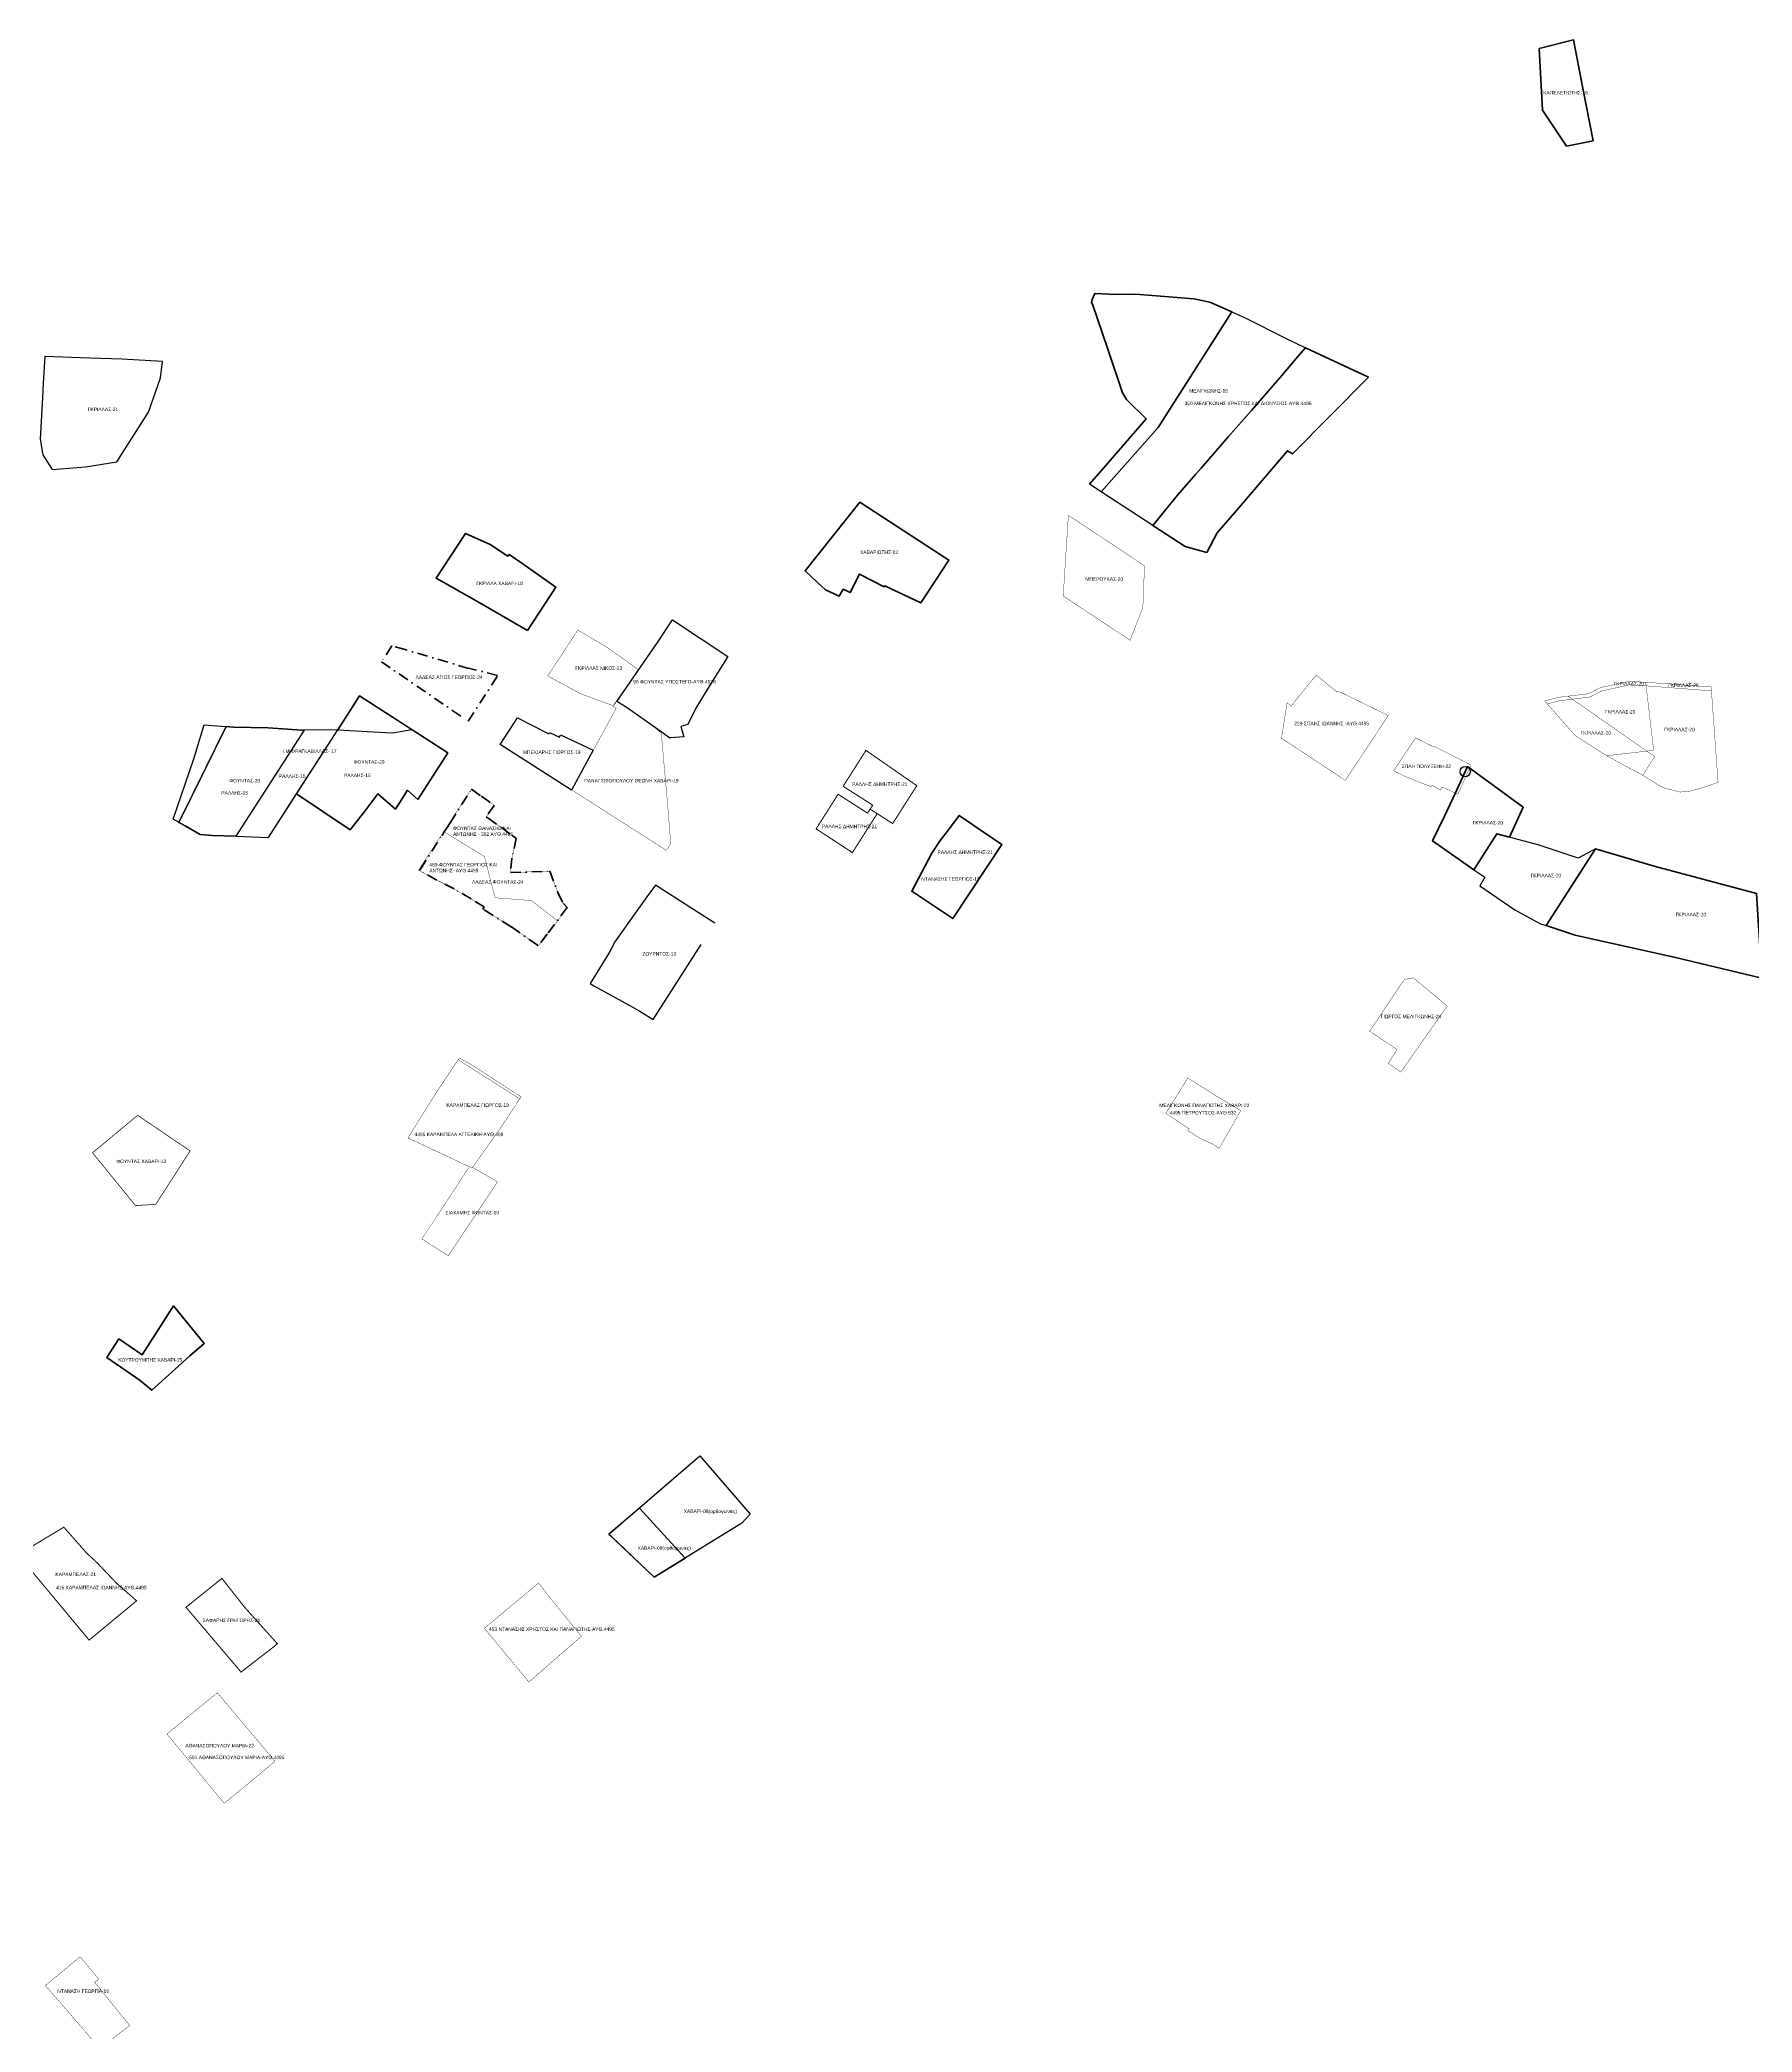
# Model space of a CAD drawing. Header units: metres. Extents: x 245125 to 394351, y 270578 to 4233311.
# Drawn here: x 269713 to 270201, y 4191704 to 4192273 of the extents above; entities that cross this region are included whole.
import ezdxf
from ezdxf.lldxf.tags import DXFTag

# ---------------------------------------------------------------- set-up
doc = ezdxf.new("R2010")
doc.units = ezdxf.units.M
for name, pattern in [('ACAD_ISO10W100', [18, 12, -3, 0, -3]), ('AXON3', [6, 3, -1.5, 0, -1.5]), ('DASHDOT', [25.4, 12.7, -6.35, 0, -6.35]), ('t-orio', [0.79, 0.5, -0.12, 0.05, -0.12])]:
    doc.linetypes.add(name, pattern=pattern)
for name, color, linetype in [('4178-(65-126-135-205)', 51, 'Continuous'), ('4495-(228-329)', 103, 'Continuous'), ('4495-(330-430)', 229, 'Continuous'), ('4495-(431-531)', 215, 'Continuous'), ('4495-(532-632)', 88, 'Continuous'), ('METAL', 121, 'Continuous'), ('t-orio', 7, 't-orio'), ('topo2008', 42, 'Continuous'), ('topo2013', 66, 'Continuous'), ('topo2015', 137, 'Continuous'), ('topo2016', 36, 'Continuous'), ('topo2017', 2, 'Continuous'), ('topo2018', 5, 'Continuous'), ('topo2019', 6, 'Continuous'), ('topo2020', 3, 'Continuous'), ('topo2021', 4, 'Continuous'), ('topo2022', 30, 'Continuous'), ('topo2023', 41, 'Continuous'), ('topo2024', 160, 'Continuous')]:
    doc.layers.add(name, color=color, linetype=linetype)
doc.layers.add('περιγραμμα', color=10, linetype='ACAD_ISO10W100', lineweight=80)
doc.styles.get("Standard").update_dxf_attribs({"font": 'arial.ttf'})
tags = doc.linetypes.add('3DOT', pattern=[1.5, 0.5, -0.25, 0, -0.25, 0, -0.25, 0, -0.25]).pattern_tags.tags
tags[18:19] = [DXFTag(74, 4), DXFTag(75, 0), DXFTag(340, '0'), DXFTag(46, 1.0), DXFTag(50, 0.0), DXFTag(44, 0.0), DXFTag(45, 0.0)]
tags[16:17] = [DXFTag(74, 4), DXFTag(75, 0), DXFTag(340, '0'), DXFTag(46, 1.0), DXFTag(50, 0.0), DXFTag(44, 0.0), DXFTag(45, 0.0)]
tags[14:15] = [DXFTag(74, 4), DXFTag(75, 0), DXFTag(340, '0'), DXFTag(46, 1.0), DXFTag(50, 0.0), DXFTag(44, 0.0), DXFTag(45, 0.0)]
tags[12:13] = [DXFTag(74, 4), DXFTag(75, 0), DXFTag(340, '0'), DXFTag(46, 1.0), DXFTag(50, 0.0), DXFTag(44, 0.0), DXFTag(45, 0.0)]
tags[10:11] = [DXFTag(74, 4), DXFTag(75, 0), DXFTag(340, '0'), DXFTag(46, 1.0), DXFTag(50, 0.0), DXFTag(44, 0.0), DXFTag(45, 0.0)]
tags[8:9] = [DXFTag(74, 4), DXFTag(75, 0), DXFTag(340, '0'), DXFTag(46, 1.0), DXFTag(50, 0.0), DXFTag(44, 0.0), DXFTag(45, 0.0)]
tags[6:7] = [DXFTag(74, 4), DXFTag(75, 0), DXFTag(340, '0'), DXFTag(46, 1.0), DXFTag(50, 0.0), DXFTag(44, 0.0), DXFTag(45, 0.0)]
tags[4:5] = [DXFTag(74, 4), DXFTag(75, 0), DXFTag(340, '0'), DXFTag(46, 1.0), DXFTag(50, 0.0), DXFTag(44, 0.0), DXFTag(45, 0.0)]
tags = doc.linetypes.add('BORDER2', pattern=[0.875, 0.25, -0.125, 0.25, -0.125, 0, -0.125]).pattern_tags.tags
tags[14:15] = [DXFTag(74, 4), DXFTag(75, 0), DXFTag(340, '0'), DXFTag(46, 1.0), DXFTag(50, 0.0), DXFTag(44, 0.0), DXFTag(45, 0.0)]
tags[12:13] = [DXFTag(74, 4), DXFTag(75, 0), DXFTag(340, '0'), DXFTag(46, 1.0), DXFTag(50, 0.0), DXFTag(44, 0.0), DXFTag(45, 0.0)]
tags[10:11] = [DXFTag(74, 4), DXFTag(75, 0), DXFTag(340, '0'), DXFTag(46, 1.0), DXFTag(50, 0.0), DXFTag(44, 0.0), DXFTag(45, 0.0)]
tags[8:9] = [DXFTag(74, 4), DXFTag(75, 0), DXFTag(340, '0'), DXFTag(46, 1.0), DXFTag(50, 0.0), DXFTag(44, 0.0), DXFTag(45, 0.0)]
tags[6:7] = [DXFTag(74, 4), DXFTag(75, 0), DXFTag(340, '0'), DXFTag(46, 1.0), DXFTag(50, 0.0), DXFTag(44, 0.0), DXFTag(45, 0.0)]
tags[4:5] = [DXFTag(74, 4), DXFTag(75, 0), DXFTag(340, '0'), DXFTag(46, 1.0), DXFTag(50, 0.0), DXFTag(44, 0.0), DXFTag(45, 0.0)]
tags = doc.linetypes.add('DASHDOTX2', pattern=[2, 1, -0.5, 0, -0.5]).pattern_tags.tags
tags[10:11] = [DXFTag(74, 4), DXFTag(75, 0), DXFTag(340, '0'), DXFTag(46, 1.0), DXFTag(50, 0.0), DXFTag(44, 0.0), DXFTag(45, 0.0)]
tags[8:9] = [DXFTag(74, 4), DXFTag(75, 0), DXFTag(340, '0'), DXFTag(46, 1.0), DXFTag(50, 0.0), DXFTag(44, 0.0), DXFTag(45, 0.0)]
tags[6:7] = [DXFTag(74, 4), DXFTag(75, 0), DXFTag(340, '0'), DXFTag(46, 1.0), DXFTag(50, 0.0), DXFTag(44, 0.0), DXFTag(45, 0.0)]
tags[4:5] = [DXFTag(74, 4), DXFTag(75, 0), DXFTag(340, '0'), DXFTag(46, 1.0), DXFTag(50, 0.0), DXFTag(44, 0.0), DXFTag(45, 0.0)]
tags = doc.linetypes.add('HIDDEN', pattern=[0.375, 0.25, -0.125]).pattern_tags.tags
tags[6:7] = [DXFTag(74, 4), DXFTag(75, 0), DXFTag(340, '0'), DXFTag(46, 1.0), DXFTag(50, 0.0), DXFTag(44, 0.0), DXFTag(45, 0.0)]
tags[4:5] = [DXFTag(74, 4), DXFTag(75, 0), DXFTag(340, '0'), DXFTag(46, 1.0), DXFTag(50, 0.0), DXFTag(44, 0.0), DXFTag(45, 0.0)]

msp = doc.modelspace()

# ---------------------------------------------------------------- linework, layer by layer
for p, q in [((269893.18, 4192106.98), (269893.18, 4192106.98)), ((269892.6, 4192073.26), (269892.4, 4192073.18))]:
    msp.add_line(p, q)
at = {"linetype": 'HIDDEN', "lineweight": 40, "ltscale": 4}
msp.add_lwpolyline([(270015.55, 4192143.47), (270031.81, 4192161.8), (270052.83, 4192194.85), (270046.56, 4192197.62), (270042.01, 4192198.61), (270025.37, 4192199.95), (270019.96, 4192199.79), (270013.77, 4192200.11), (270012.96, 4192198.34), (270012.77, 4192197.39), (270013.06, 4192197.02), (270017.46, 4192184.2), (270021.65, 4192171.75), (270022.77, 4192169.8), (270028.43, 4192164.34), (270017.48, 4192151.69), (270012.2, 4192145.65)], dxfattribs=at)
msp.add_lwpolyline([(270030.34, 4192133.86), (270015.55, 4192143.47), (270031.81, 4192161.8), (270052.83, 4192194.85), (270056.7, 4192193.13), (270068.24, 4192187.33), (270073.91, 4192184.59), (270071.25, 4192181.51), (270067.12, 4192176.73), (270058.46, 4192166.73), (270051.94, 4192159.25), (270044.09, 4192150.28), (270042.51, 4192148.46), (270037.41, 4192142.56), (270030.34, 4192133.86), (270015.55, 4192143.47)])
msp.add_lwpolyline([(270030.34, 4192133.86), (270015.55, 4192143.47), (270031.81, 4192161.8), (270052.83, 4192194.85), (270056.7, 4192193.13), (270068.24, 4192187.33), (270073.91, 4192184.59), (270071.25, 4192181.51), (270067.12, 4192176.73), (270058.46, 4192166.73), (270051.94, 4192159.25), (270044.09, 4192150.28), (270042.51, 4192148.46), (270037.41, 4192142.56), (270030.34, 4192133.86), (270015.55, 4192143.47)])
at = {"lineweight": 40}
msp.add_lwpolyline([(270045.77, 4192126.14), (270039.56, 4192127.87), (270030.34, 4192133.86), (270037.41, 4192142.56), (270042.5, 4192148.46), (270044.08, 4192150.28), (270051.94, 4192159.25), (270058.46, 4192166.73), (270067.12, 4192176.73), (270071.25, 4192181.51), (270073.57, 4192184.2), (270073.91, 4192184.59), (270091.87, 4192176.2), (270070.21, 4192154.29), (270068.72, 4192155.19), (270054.91, 4192138.92), (270048.65, 4192131.77), (270045.77, 4192126.14)], dxfattribs=at)
at = {"color": 3}
msp.add_lwpolyline([(269820.49, 4192055.66), (269829.1, 4192069.01), (269803.88, 4192085.26), (269797.64, 4192075.57), (269788.04, 4192075.44), (269787.43, 4192075.48), (269777.73, 4192076.13), (269767.93, 4192076.32), (269765.75, 4192076.49), (269752.29, 4192049.09), (269754.04, 4192048.11), (269758.41, 4192045.64), (269761.89, 4192045.36), (269768.51, 4192045.15), (269777.84, 4192044.85), (269785.84, 4192057.26), (269801.22, 4192046.97), (269805.37, 4192052.31), (269809.06, 4192057.29), (269814.14, 4192052.9), (269817.57, 4192058.32), (269820.49, 4192055.66), (269829.1, 4192069.01)], dxfattribs=at)
at = {"color": 3, "lineweight": 30}
msp.add_lwpolyline([(269765.75, 4192076.49), (269767.93, 4192076.32), (269777.73, 4192076.13), (269787.43, 4192075.48), (269788.04, 4192075.44), (269768.51, 4192045.15), (269761.89, 4192045.36), (269758.41, 4192045.64), (269754.04, 4192048.11), (269752.29, 4192049.09), (269760.06, 4192064.91), (269765.75, 4192076.49)], dxfattribs=at)
at = {"color": 2}
msp.add_lwpolyline([(269768.51, 4192045.15), (269777.84, 4192044.85), (269797.64, 4192075.57), (269788.04, 4192075.44), (269768.51, 4192045.15)], dxfattribs=at)
at = {"layer": '4178-(65-126-135-205)', "color": 51}
for p, q in [((269888.94, 4192100.51), (269893.18, 4192106.98)), ((269893.18, 4192106.98), (269908.99, 4192096.45)), ((269877.35, 4192083.61), (269888.94, 4192100.51)), ((269908.99, 4192096.45), (269903.58, 4192087.83)), ((269903.58, 4192087.83), (269899.86, 4192081.71)), ((269880.3, 4192081.84), (269877.35, 4192083.61)), ((269890.59, 4192074.46), (269880.3, 4192081.84)), ((269899.86, 4192081.71), (269897.6, 4192077.03)), ((269897.6, 4192077.03), (269895.61, 4192076.47)), ((269895.61, 4192076.47), (269896.42, 4192073.58)), ((269892.4, 4192073.18), (269890.59, 4192074.46)), ((269896.42, 4192073.58), (269892.6, 4192073.26))]:
    msp.add_line(p, q, dxfattribs=at)
at = {"layer": '4495-(228-329)', "color": 103, "ltscale": 2, "const_width": 0.1}
msp.add_lwpolyline([(270067.05, 4192073.17), (270068.47, 4192082.14), (270068.65, 4192083.28), (270069.81, 4192082.34), (270076.97, 4192091.17), (270081.23, 4192087.7), (270082.7, 4192086.5), (270083.23, 4192086.61), (270086.44, 4192085.04), (270096.64, 4192080.05), (270097.53, 4192079.61), (270091.97, 4192071.21), (270085.28, 4192061.11)], close=True, dxfattribs=at)
at = {"layer": '4495-(330-430)', "linetype": 't-orio', "ltscale": 5, "const_width": 0.1}
msp.add_lwpolyline([(269835.78, 4192058.61), (269842.37, 4192053.93), (269840.08, 4192050.7), (269844.37, 4192047.65), (269848.59, 4192044.6), (269847.37, 4192038.9), (269846.93, 4192034.8), (269858.22, 4192035.17), (269860.47, 4192029.07), (269861.95, 4192026.1), (269863.23, 4192024.76), (269860.39, 4192021.01), (269852.93, 4192026.8), (269842.56, 4192027.6), (269839.52, 4192039.37), (269827.88, 4192046.5)], close=True, dxfattribs=at)
at = {"layer": '4495-(431-531)', "linetype": 't-orio', "lineweight": 30, "ltscale": 10, "const_width": 0.1}
msp.add_lwpolyline([(269860.39, 4192021.01), (269854.89, 4192013.89), (269847.26, 4192019.32), (269847.13, 4192019.29), (269839.08, 4192024.38), (269839.45, 4192025.01), (269830.84, 4192030.14), (269825.9, 4192032.65), (269822.49, 4192034.49), (269820.72, 4192035.52), (269827.88, 4192046.5), (269839.52, 4192039.37), (269842.56, 4192027.6), (269852.93, 4192026.8)], close=True, dxfattribs=at)
at = {"layer": '4495-(431-531)', "linetype": 'BORDER2', "lineweight": 30, "const_width": 0.1}
msp.add_lwpolyline([(269832.01, 4191981.36), (269825.81, 4191972.06), (269821.38, 4191964.98), (269817.7, 4191959.04), (269828.41, 4191954.04), (269835.19, 4191950.8), (269836.12, 4191950.63), (269843.39, 4191960.84), (269844.56, 4191962.53), (269849.6, 4191970.2)], close=True, dxfattribs=at)
at = {"layer": '4495-(431-531)', "color": 215, "linetype": 't-orio', "ltscale": 16, "const_width": 0.1}
msp.add_lwpolyline([(269839.48, 4191819.06), (269847.29, 4191825.59), (269854.94, 4191831.99), (269856.21, 4191830.44), (269858.55, 4191827.36), (269859.71, 4191825.94), (269863.61, 4191821.18), (269867.21, 4191816.77), (269866.22, 4191815.91), (269860.78, 4191811.21), (269852.21, 4191803.74), (269840.76, 4191817.52)], close=True, dxfattribs=at)
at = {"layer": 'METAL', "color": 6, "linetype": 'HIDDEN', "lineweight": 40, "flags": 128}
msp.add_lwpolyline([(269981.06, 4192046.98), (269975.06, 4192051.09), (269972.03, 4192047.01), (269969.6, 4192043.94), (269967.2, 4192040.37), (269961.48, 4192029.5), (269973.21, 4192021.67), (269987.21, 4192042.78)], close=True, dxfattribs=at)
at = {"layer": 't-orio', "color": 6, "linetype": 'BORDER2', "lineweight": 30, "ltscale": 5, "const_width": 0.1}
msp.add_lwpolyline([(269864.42, 4192058.4), (269891.45, 4192041.13), (269892.69, 4192043.07), (269891.95, 4192052.56), (269890, 4192074.6), (269885.55, 4192078.33), (269878.88, 4192082.73), (269877.3, 4192083.9), (269876.32, 4192082.11), (269877.12, 4192081.67), (269870.6, 4192069.73)], close=True, dxfattribs=at)
at = {"layer": 'topo2008', "color": 42}
for p, q in [((269875.04, 4191845.93), (269901.04, 4191868.29)), ((269901.04, 4191868.29), (269915.39, 4191851.61)), ((269913.01, 4191849.03), (269887.93, 4191833.7)), ((269915.39, 4191851.61), (269913.01, 4191849.03)), ((269887.93, 4191833.7), (269875.04, 4191845.93))]:
    msp.add_line(p, q, dxfattribs=at)
msp.add_lwpolyline([(269875.06, 4191845.92), (269875.75, 4191845.26), (269887.96, 4191833.69), (269896.85, 4191839.13), (269883.75, 4191853.39), (269875.06, 4191845.92)], dxfattribs=at)
at = {"layer": 'topo2013', "color": 66, "lineweight": 40}
msp.add_lwpolyline([(269946.56, 4192119.98), (269953.65, 4192116.38), (269953.82, 4192116.67), (269955.81, 4192115.71), (269964.09, 4192111.76), (269972.09, 4192124.02), (269946.72, 4192140.51), (269931.04, 4192120.9), (269934.64, 4192117.57), (269936.89, 4192115.5), (269940.81, 4192113.7), (269941.95, 4192115.69), (269943.89, 4192114.73), (269946.56, 4192119.98), (269953.65, 4192116.38)], dxfattribs=at)
at = {"layer": 'topo2013', "color": 66, "linetype": 'DASHDOT', "lineweight": 30, "ltscale": 2}
msp.add_lwpolyline([(269869.7, 4192003.17), (269870.89, 4192002.37), (269881.72, 4191996.47), (269883.88, 4191995.23), (269887.71, 4191992.88), (269905.29, 4192020.31), (269888.33, 4192031.18), (269885.89, 4192027.9), (269882.54, 4192023.19), (269876.76, 4192015.05), (269875.22, 4192012.11), (269869.7, 4192003.17)], dxfattribs=at)
at = {"layer": 'topo2013', "color": 66, "ltscale": 0.4, "const_width": 0.2}
msp.add_lwpolyline([(269727.63, 4191954.81), (269735.75, 4191961.54), (269740.52, 4191965.51), (269748.87, 4191959.84), (269755.5, 4191955.34), (269745.67, 4191940.08), (269739.9, 4191939.74)], close=True, dxfattribs=at)
at = {"layer": 'topo2015', "color": 137}
for points in [[(270030.34, 4192133.86), (270015.55, 4192143.47), (270012.2, 4192145.65), (270017.45, 4192151.69), (270028.43, 4192164.34), (270022.77, 4192169.8), (270021.65, 4192171.75), (270017.46, 4192184.2), (270013.06, 4192197.02), (270012.77, 4192197.39), (270012.96, 4192198.34), (270013.77, 4192200.11), (270019.96, 4192199.79), (270025.37, 4192199.95), (270042.01, 4192198.61), (270046.56, 4192197.62), (270052.83, 4192194.85), (270056.7, 4192193.13), (270068.24, 4192187.33), (270073.91, 4192184.59), (270071.25, 4192181.51), (270067.12, 4192176.73), (270058.46, 4192166.73), (270051.94, 4192159.25), (270044.08, 4192150.27), (270042.51, 4192148.46), (270037.41, 4192142.56), (270030.34, 4192133.86), (270015.55, 4192143.47), (270012.2, 4192145.65)], [(269820.49, 4192055.66), (269829.1, 4192069.01), (269803.88, 4192085.26), (269797.64, 4192075.57), (269788.04, 4192075.44), (269787.43, 4192075.48), (269777.73, 4192076.13), (269767.93, 4192076.32), (269765.75, 4192076.49), (269752.29, 4192049.09), (269754.04, 4192048.11), (269758.41, 4192045.64), (269761.89, 4192045.36), (269768.51, 4192045.15), (269777.84, 4192044.85), (269785.84, 4192057.26), (269801.22, 4192046.97), (269805.37, 4192052.31), (269809.06, 4192057.29), (269814.14, 4192052.9), (269817.57, 4192058.32), (269820.49, 4192055.66), (269829.1, 4192069.01)], [(269797.64, 4192075.57), (269800, 4192079.24), (269803.88, 4192085.26), (269818.79, 4192075.65), (269829.1, 4192069.01), (269820.49, 4192055.66), (269817.57, 4192058.32), (269814.14, 4192052.9), (269809.06, 4192057.29), (269805.37, 4192052.31), (269801.22, 4192046.97), (269785.84, 4192057.26), (269797.64, 4192075.57)], [(269768.51, 4192045.15), (269777.84, 4192044.85), (269797.64, 4192075.57), (269788.04, 4192075.44), (269768.51, 4192045.15)]]:
    msp.add_lwpolyline(points, dxfattribs=at)
at = {"layer": 'topo2015', "color": 137, "linetype": 'HIDDEN', "lineweight": 50, "ltscale": 4}
msp.add_lwpolyline([(269735.16, 4191901.68), (269731.69, 4191896.34), (269741.19, 4191889.8), (269744.6, 4191887.04), (269751.31, 4191893.16), (269755.41, 4191896.89), (269759.55, 4191900.4), (269750.77, 4191911.07), (269741.78, 4191897.1), (269735.16, 4191901.68), (269731.69, 4191896.34)], dxfattribs=at)
at = {"layer": 'topo2016', "color": 36, "linetype": 'DASHDOTX2', "lineweight": 60, "ltscale": 2}
msp.add_lwpolyline([(270148.45, 4192242.17), (270141.55, 4192252.42), (270140.58, 4192270.01), (270150.45, 4192272.5), (270153, 4192259.23), (270155.99, 4192243.69)], close=True, dxfattribs=at)
at = {"layer": 'topo2017', "color": 2, "lineweight": 30}
msp.add_lwpolyline([(269759.46, 4192076.97), (269767.93, 4192076.32), (269777.73, 4192076.13), (269787.43, 4192075.48), (269788.04, 4192075.44), (269768.51, 4192045.15), (269761.89, 4192045.36), (269758.41, 4192045.64), (269754.04, 4192048.11), (269750.63, 4192050.02), (269756.55, 4192067.23), (269759.46, 4192076.97)], dxfattribs=at)
at = {"layer": 'topo2017', "color": 2}
msp.add_lwpolyline([(269797.64, 4192075.57), (269811.23, 4192074.77), (269813.39, 4192074.69), (269818.79, 4192075.65), (269829.1, 4192069.01), (269820.49, 4192055.66), (269817.57, 4192058.32), (269814.14, 4192052.9), (269809.06, 4192057.29), (269805.37, 4192052.31), (269801.22, 4192046.97), (269785.84, 4192057.26), (269797.64, 4192075.57)], dxfattribs=at)
at = {"layer": 'topo2018', "color": 5, "linetype": 'BORDER2', "lineweight": 40}
msp.add_lwpolyline([(269851.84, 4192103.94), (269859.9, 4192116.23), (269850.22, 4192123.12), (269846.54, 4192125.62), (269846.21, 4192125.13), (269841.19, 4192128.48), (269834.1, 4192131.6), (269825.73, 4192118.83), (269837.31, 4192112.23)], close=True, dxfattribs=at)
at = {"layer": 'topo2019', "color": 6, "linetype": 'BORDER2', "lineweight": 30, "const_width": 0.1}
for points in [[(269832.01, 4191981.36), (269825.81, 4191972.06), (269821.38, 4191964.98), (269817.7, 4191959.04), (269828.41, 4191954.04), (269835.19, 4191950.8), (269836.12, 4191950.63), (269843.39, 4191960.84), (269844.56, 4191962.53), (269849.6, 4191970.2)], [(269835.19, 4191950.8), (269836.12, 4191950.63), (269843.27, 4191946.53), (269829.2, 4191925.41), (269821.64, 4191930.23), (269827.39, 4191938.87)]]:
    msp.add_lwpolyline(points, close=True, dxfattribs=at)
at = {"layer": 'topo2019', "color": 6, "const_width": 0.1}
msp.add_lwpolyline([(269832.01, 4191981.36), (269832.44, 4191981.87), (269836.24, 4191979.68), (269844.91, 4191974.04), (269849.97, 4191970.76), (269849.6, 4191970.2)], close=True, dxfattribs=at)
at = {"layer": 'topo2019', "color": 6, "linetype": 'BORDER2', "lineweight": 35, "const_width": 0.1}
msp.add_lwpolyline([(269714.19, 4191717.1), (269728.9, 4191700.06), (269729.26, 4191700.35), (269730.05, 4191699.34), (269738.25, 4191705.69), (269732.79, 4191712.4), (269729.7, 4191716.33), (269728.23, 4191717.98), (269729.45, 4191718.96), (269724.1, 4191725.3)], close=True, dxfattribs=at)
at = {"layer": 'topo2020', "color": 3, "linetype": 'BORDER2', "lineweight": 53, "ltscale": 15, "const_width": 0.1}
msp.add_lwpolyline([(270006.21, 4192136.78), (270027.95, 4192122.36), (270027.48, 4192110.49), (270023.83, 4192101.1), (270004.74, 4192113.76), (270006.21, 4192136.78)], close=True, dxfattribs=at)
at = {"layer": 'topo2020', "color": 3, "ltscale": 4, "const_width": 0.1}
for points in [[(270142.19, 4192083.76), (270146.2, 4192084.83), (270148.86, 4192085.15), (270154.71, 4192085.84), (270158.05, 4192087.57), (270166.18, 4192089.37), (270171.02, 4192089.12), (270171.14, 4192088.1), (270166.27, 4192088.36), (270158.39, 4192086.62), (270155, 4192084.87), (270150.09, 4192084.29), (270146.39, 4192083.84), (270142.93, 4192082.92)], [(270142.93, 4192082.92), (270142.19, 4192083.76), (270146.2, 4192084.83), (270148.86, 4192085.15), (270150.09, 4192084.29), (270171.31, 4192069.47), (270159.91, 4192068.14), (270150.98, 4192073.83), (270142.93, 4192082.92)]]:
    msp.add_lwpolyline(points, close=True, dxfattribs=at)
at = {"layer": 'topo2020', "color": 3, "const_width": 0.1}
for points in [[(270171.02, 4192089.12), (270189.71, 4192087.79), (270189.79, 4192086.67), (270190.68, 4192074.33), (270191.68, 4192060.54), (270187.69, 4192059.16), (270183.56, 4192058.02), (270180.8, 4192057.77), (270175.8, 4192059.09), (270170.71, 4192062.26), (270170.16, 4192062.56), (270159.91, 4192068.14), (270171.31, 4192069.47), (270173.29, 4192069.7), (270171.02, 4192089.12)], [(270159.91, 4192068.14), (270170.16, 4192062.56), (270173.57, 4192067.88), (270171.31, 4192069.47)]]:
    msp.add_lwpolyline(points, close=True, dxfattribs=at)
at = {"layer": 'topo2020', "color": 3, "ltscale": 3, "const_width": 0.1}
msp.add_lwpolyline([(270171.02, 4192089.12), (270189.71, 4192087.79), (270189.79, 4192086.67), (270171.14, 4192088.1)], close=True, dxfattribs=at)
at = {"layer": 'topo2020', "color": 3, "linetype": 'DASHDOTX2', "lineweight": 60, "ltscale": 7}
for points in [[(270121.97, 4192035.62), (270110.2, 4192043.85), (270113.72, 4192051.1), (270116.75, 4192057.57), (270120.15, 4192065.05), (270136.01, 4192053.46), (270132.15, 4192044.91), (270128.57, 4192045.9)], [(270142.61, 4192019.64), (270156.7, 4192041.59), (270173.43, 4192036.62), (270202.69, 4192028.86), (270204.2, 4192004.62), (270179.52, 4192010.56), (270150.84, 4192016.97)]]:
    msp.add_lwpolyline(points, close=True, dxfattribs=at)
at = {"layer": 'topo2020', "color": 3, "linetype": '3DOT', "lineweight": 30}
msp.add_lwpolyline([(270156.7, 4192041.59), (270151.76, 4192038.9), (270144.6, 4192041.25), (270140.57, 4192042.57), (270132.05, 4192044.93), (270128.57, 4192045.9), (270121.97, 4192035.62), (270125.1, 4192033.44), (270123.64, 4192030.99), (270133.65, 4192024.19), (270140.95, 4192020.18), (270142.61, 4192019.64)], close=True, dxfattribs=at)
at = {"layer": 'topo2020', "color": 1}
msp.add_circle((270119.5, 4192063.63), 1.48, dxfattribs=at)
at = {"layer": 'topo2021', "color": 4}
msp.add_lwpolyline([(269747.61, 4192180.66), (269736.01, 4192181.31), (269724.21, 4192181.72), (269713.98, 4192182.11), (269713.98, 4192182.07), (269713.57, 4192174.43), (269713.34, 4192170.34), (269712.69, 4192158.56), (269713.46, 4192154.03), (269716.1, 4192149.86), (269725.59, 4192150.64), (269734.59, 4192152.03), (269743.6, 4192166.22), (269747.03, 4192176.06), (269747.61, 4192180.66)], close=True, dxfattribs=at)
at = {"layer": 'topo2021', "color": 4, "ltscale": 3, "const_width": 0.3}
for points in [[(269948.43, 4192069.67), (269941.92, 4192059.43), (269950.34, 4192054.04), (269949.61, 4192052.9), (269956.06, 4192048.79), (269962.94, 4192059.6)], [(269940.47, 4192057.15), (269948.89, 4192051.76), (269949.61, 4192052.9), (269951.64, 4192051.61), (269944.56, 4192040.5), (269934.2, 4192047.27)], [(269981.06, 4192046.98), (269975.06, 4192051.09), (269972.03, 4192047.01), (269969.6, 4192043.94), (269967.2, 4192040.37), (269961.48, 4192029.5), (269973.21, 4192021.67), (269987.21, 4192042.78)], [(269706.37, 4191840.08), (269719.45, 4191847.93), (269725.88, 4191840.62), (269729.16, 4191837.56), (269734.68, 4191831.74), (269740.22, 4191826.92), (269726.67, 4191815.7), (269720.02, 4191823.69)], [(269754.31, 4191825.07), (269764.57, 4191833.3), (269771.08, 4191825.05), (269777.61, 4191817.77), (269780.4, 4191814.66), (269779.53, 4191813.92), (269770.05, 4191806.57), (269763.61, 4191814.14)]]:
    msp.add_lwpolyline(points, close=True, dxfattribs=at)
at = {"layer": 'topo2022', "color": 30, "linetype": 't-orio', "lineweight": 40, "ltscale": 5, "const_width": 0.1}
msp.add_lwpolyline([(270099.08, 4192063.84), (270102.76, 4192062.06), (270107.52, 4192060.18), (270109.71, 4192059.33), (270109.96, 4192059.76), (270112.41, 4192058.35), (270112.89, 4192059.22), (270117.42, 4192057.17), (270121.12, 4192065.47), (270117.89, 4192067.17), (270110.59, 4192070.84), (270110.51, 4192070.67), (270108.22, 4192071.78), (270105.32, 4192073.26)], close=True, dxfattribs=at)
at = {"layer": 'topo2022', "linetype": 't-orio', "ltscale": 0.8, "const_width": 0.1}
msp.add_lwpolyline([(270034.02, 4191966.06), (270040.32, 4191976.15), (270048.51, 4191970.98), (270055.42, 4191966.85), (270049.28, 4191956.1), (270047.78, 4191957.04), (270047.3, 4191957.35), (270044.01, 4191958.79), (270040.23, 4191961.19), (270040.66, 4191961.62), (270034.31, 4191965.87), (270034.02, 4191966.06)], close=True, dxfattribs=at)
at = {"layer": 'topo2022', "color": 30, "linetype": 't-orio', "lineweight": -2, "ltscale": 3.5, "const_width": 0.1}
msp.add_lwpolyline([(269748.89, 4191788.89), (269763.26, 4191800.68), (269779.74, 4191781.09), (269765.24, 4191769.1)], close=True, dxfattribs=at)
at = {"layer": 'topo2023', "const_width": 0.1}
msp.add_lwpolyline([(269857.58, 4192090.92), (269866.18, 4192104.01), (269874.3, 4192099.23), (269883.42, 4192092.77), (269877.17, 4192083.74), (269876.27, 4192082.44), (269867.01, 4192085.82)], close=True, dxfattribs=at)
at = {"layer": 'topo2024', "linetype": 'AXON3', "lineweight": 50}
for points in [[(269813.08, 4192099.47), (269813.05, 4192099.48), (269810.11, 4192094.93), (269834.88, 4192078), (269843.29, 4192091.02), (269843.2, 4192091.05), (269834.98, 4192093.15), (269834.95, 4192093.06), (269816.91, 4192098.46)], [(269835.85, 4192058.56), (269838.66, 4192056.56), (269842.32, 4192053.97), (269840, 4192050.7), (269840.55, 4192050.31), (269844.34, 4192047.62), (269847.47, 4192045.4), (269848.59, 4192044.6), (269847.37, 4192038.9), (269846.93, 4192034.8), (269858.22, 4192035.17), (269860.47, 4192029.07), (269861.95, 4192026.1), (269863.15, 4192024.82), (269857.38, 4192017.19), (269854.89, 4192013.89), (269854.63, 4192014.07), (269847.26, 4192019.32), (269847.13, 4192019.29), (269839.14, 4192024.35), (269839.08, 4192024.38), (269839.45, 4192025.01), (269835.71, 4192027.28), (269830.84, 4192030.14), (269825.9, 4192032.65), (269820.97, 4192035.38), (269821.24, 4192035.8), (269827.41, 4192045.42), (269828.05, 4192046.4), (269828.69, 4192047.41), (269829.71, 4192049)]]:
    msp.add_lwpolyline(points, close=True, dxfattribs=at)
at = {"layer": 'topo2024', "ltscale": 2, "const_width": 0.1}
msp.add_lwpolyline([(270097.54, 4191980.35), (270101.12, 4191977.87), (270104.64, 4191982.87), (270111.2, 4191992.18), (270114.37, 4191996.68), (270111.16, 4191999.36), (270104.72, 4192004.74), (270102.19, 4192004.28), (270101.36, 4192003.17), (270094.55, 4191992.98), (270092.2, 4191989.54), (270100.03, 4191984.27), (270097.54, 4191980.35)], dxfattribs=at)
at = {"layer": 'περιγραμμα', "color": 6, "linetype": 'BORDER2', "lineweight": 30}
msp.add_lwpolyline([(269844.05, 4192071.33), (269848.94, 4192078.95), (269857.91, 4192074.44), (269858.07, 4192074.76), (269860.9, 4192073.4), (269861.25, 4192074.12), (269870.6, 4192069.73), (269864.38, 4192058.33), (269844.05, 4192071.33)], close=True, dxfattribs=at)

# ---------------------------------------------------------------- texts
at = {"layer": '4178-(65-126-135-205)', "color": 51, "lineweight": 80, "ltscale": 20, "insert": (269881.99, 4192089.78), "char_height": 1, "width": 30.2241, "attachment_point": 1}
msp.add_mtext('96 ΦΟΥΝΤΑΣ ΥΠΟΣΤΕΓΟ-ΑΥΘ.4178', dxfattribs=at)
at = {"layer": '4495-(228-329)', "color": 103, "insert": (270070.71, 4192077.85), "char_height": 1, "width": 28.9505, "attachment_point": 1}
msp.add_mtext('229 ΣΠΑΗΣ IΩΑΝΝΗΣ -ΑΥΘ.4495', dxfattribs=at)
at = {"layer": '4495-(330-430)', "ltscale": 3, "insert": (270039.37, 4192169.23), "char_height": 1, "width": 39.362, "attachment_point": 1}
msp.add_mtext('350-ΜΕΛΙΓΚΩΝΗΣ ΧΡΗΣΤΟΣ ΚΑΙ ΔΙΟΝΥΣΙΟΣ-ΑΥΘ.4495', dxfattribs=at)
at = {"layer": '4495-(330-430)', "lineweight": 80, "ltscale": 20, "insert": (269830.57, 4192047.94), "char_height": 1, "width": 22.0043, "attachment_point": 1}
msp.add_mtext('ΦΟΥΝΤΑΣ ΘΑΝΑΣΗΣ ΚΑΙ ΑΝΤΩΝΗΣ - 352 ΑΥΘ.4495', dxfattribs=at)
at = {"layer": '4495-(330-430)', "color": 229, "ltscale": 3, "insert": (269717.24, 4191831.2), "char_height": 1, "width": 28.5745, "attachment_point": 1}
msp.add_mtext('416 KAΡΑΜΠΕΛΑΣ ΙΩΑΝΝΗΣ-ΑΥΘ.4495', dxfattribs=at)
at = {"layer": '4495-(431-531)', "lineweight": 80, "ltscale": 20, "char_height": 1, "attachment_point": 1}
for s, insert, width in [('489-ΦΟΥΝΤΑΣ ΓΕΩΡΓΙΟΣ ΚΑΙ ΑΝΤΩΝΗΣ -ΑΥΘ.4495', (269823.77, 4192037.54), 22.0043), ('4495 ΚΑΡΑΜΠΕΛΑ ΑΓΓΕΛΙΚΗ-ΑΥΘ.499', (269819.54, 4191960.55), 52.8651)]:
    msp.add_mtext(s, dxfattribs=dict(at, insert=insert, width=width))
at = {"layer": '4495-(431-531)', "color": 215, "ltscale": 3, "insert": (269840.81, 4191819.33), "char_height": 1, "width": 38.7568, "attachment_point": 1}
msp.add_mtext('453 NTANAΣΗΣ ΧΡΗΣΤΟΣ ΚΑΙ ΠΑΝΑΓΙΩΤΗΣ-ΑΥΘ.4495', dxfattribs=at)
at = {"layer": '4495-(532-632)', "lineweight": 80, "ltscale": 20, "insert": (270035.11, 4191966.74), "char_height": 1, "width": 34.8453, "attachment_point": 1}
msp.add_mtext('4495 ΠΕΤΡΟΥΤΣΟΣ-ΑΥΘ.532', dxfattribs=at)
at = {"layer": '4495-(532-632)', "ltscale": 3, "insert": (269755.23, 4191782.71), "char_height": 1, "width": 38.2284, "attachment_point": 1}
msp.add_mtext('591 AΘΑΝΑΣΟΠΟΥΛΟΥ ΜΑΡΙΑ-ΑΥΘ.4495', dxfattribs=at)
at = {"layer": 't-orio', "color": 6, "lineweight": 80, "ltscale": 20, "char_height": 1, "attachment_point": 1}
for s, insert, width in [('ΜΠΕΚΙΑΡΗΣ ΓΙΩΡΓΟΣ-19', (269850.51, 4192069.67), 22.0043), ('ΠΑΝΑΓΙΩΤΟΠΟΥΛΟΥ ΘΕΩΝΗ ΧΑΒΑΡΙ-19', (269868, 4192061.54), 30.3763)]:
    msp.add_mtext(s, dxfattribs=dict(at, insert=insert, width=width))
at = {"layer": 'topo2008', "color": 42, "ltscale": 3, "char_height": 1, "width": 9.0861, "attachment_point": 1}
for insert in [(269896.41, 4191852.98), (269883.23, 4191842.49)]:
    msp.add_mtext('ΧΑΒΑΡΙ-08(ορθογωνιες)', dxfattribs=dict(at, insert=insert))
at = {"layer": 'topo2013', "color": 66, "insert": (269946.75, 4192126.74), "char_height": 1, "width": 4.9743, "attachment_point": 1}
msp.add_mtext('ΧΑΒΑΡΙΩΤΗΣ-13', dxfattribs=at)
at = {"layer": 'topo2013', "color": 66, "lineweight": 80, "ltscale": 20, "insert": (269884.62, 4192012.1), "char_height": 1, "width": 10.2838, "attachment_point": 1}
msp.add_mtext('ΖΟΥΡΝΤΟΣ-13', dxfattribs=at)
at = {"layer": 'topo2013', "color": 66, "ltscale": 3, "insert": (269734.42, 4191952.87), "char_height": 1, "width": 25.176, "attachment_point": 1}
msp.add_mtext('ΦΟΥΝΤΑΣ ΧΑΒΑΡΙ-13', dxfattribs=at)
at = {"layer": 'topo2015', "color": 137, "ltscale": 3, "char_height": 1, "attachment_point": 1}
for s, insert, width in [('MEΛΙΓΚΩΝΗΣ-15', (270040.71, 4192172.82), 4.9743), ('ΡΑΛΛΗΣ-15', (269780.83, 4192062.82), 4.9743), ('ΡΑΛΛΗΣ-15', (269799.41, 4192063.05), 4.9743), ('ΡΑΛΛΗΣ-15', (269764.4, 4192058.03), 4.9743), ('ΚΟΥΤΡΟΥΜΠΗΣ ΧΑΒΑΡΙ-15', (269734.96, 4191896.18), 25.2415)]:
    msp.add_mtext(s, dxfattribs=dict(at, insert=insert, width=width))
at = {"layer": 'topo2016', "color": 36, "insert": (270141.78, 4192257.93), "char_height": 1, "width": 11.5631, "attachment_point": 1}
msp.add_mtext('ΚΑΠΕΛΕΤΙΩΤΗΣ-16', dxfattribs=at)
at = {"layer": 'topo2017', "color": 2, "ltscale": 3, "insert": (269781.96, 4192069.94), "char_height": 1, "width": 16.2589, "attachment_point": 1}
msp.add_mtext('I.M.ΦΡΑΓΚΑΒΙΛΛΑΣ- 17', dxfattribs=at)
at = {"layer": 'topo2018', "color": 5, "insert": (269837.21, 4192117.86), "char_height": 1, "width": 16.022, "attachment_point": 1}
msp.add_mtext('ΓΚΡΙΛΛΑ ΧABAPI-18', dxfattribs=at)
at = {"layer": 'topo2019', "color": 6, "lineweight": 80, "ltscale": 20, "char_height": 1, "attachment_point": 1}
for s, insert, width in [('ΝΤΑΝΑΣΗΣ ΓΕΩΡΓΙΟΣ-19', (269964.24, 4192033.48), 24.9674), ('ΚΑΡΑΜΠΕΛΑΣ ΓΙΩΡΓΟΣ-19', (269828.66, 4191968.92), 28.5792), ('ΣΙΑΧΑΜΗΣ ΦΩΝΤΑΣ-19', (269828.38, 4191938.21), 15.3742)]:
    msp.add_mtext(s, dxfattribs=dict(at, insert=insert, width=width))
at = {"layer": 'topo2019', "color": 6, "ltscale": 3, "insert": (269717.57, 4191715.97), "char_height": 1, "width": 21.6886, "attachment_point": 1}
msp.add_mtext('NTANAΣΗ ΓΕΩΡΓΙΑ-19', dxfattribs=at)
at = {"layer": 'topo2020', "color": 3, "ltscale": 3, "char_height": 1, "width": 4.9743, "attachment_point": 1}
for s, insert in [('ΜΠΕΡΟΥΚΑΣ-20', (270011.05, 4192119.09)), ('ΓΚΡΙΛΛΑΣ-20', (270161.84, 4192089.2)), ('ΓΚΡΙΛΛΑΣ-20', (270177.42, 4192088.77)), ('ΓΚΡΙΛΛΑΣ-20', (270159.37, 4192081.2)), ('ΓΚΡΙΛΛΑΣ-20', (270176.32, 4192076.12)), ('ΓΚΡΙΛΛΑΣ-20', (270152.43, 4192075.13)), ('ΦΟΥΝΤΑΣ-20', (269802.17, 4192066.87)), ('ΦΟΥΝΤΑΣ-20', (269766.68, 4192061.53)), ('ΓΚΡΙΛΛΑΣ-20', (270121.62, 4192049.52)), ('ΓΚΡΙΛΛΑΣ-20', (270138.19, 4192034.45)), ('ΓΚΡΙΛΛΑΣ-20', (270179.58, 4192023.31))]:
    msp.add_mtext(s, dxfattribs=dict(at, insert=insert))
at = {"layer": 'topo2021', "color": 4, "ltscale": 3, "char_height": 1, "attachment_point": 1}
for s, insert, width in [('ΓΚΡΙΛΛΑΣ-21', (269726.26, 4192167.52), 4.9743), ('ΡΑΛΛΗΣ ΔΗΜΗΤΡΗΣ-21', (269944.48, 4192060.52), 27.4271), ('ΡΑΛΛΗΣ ΔΗΜΗΤΡΗΣ-21', (269935.84, 4192048.47), 28.8529), ('ΡΑΛΛΗΣ ΔΗΜΗΤΡΗΣ-21', (269968.85, 4192041.11), 35.8921), ('KAΡΑΜΠΕΛΑΣ-21', (269717.04, 4191834.97), 4.9743), ('ΣΑΦΑΡΗΣ ΓΡΗΓΟΡΗΣ-21', (269759.1, 4191821.84), 27.1232)]:
    msp.add_mtext(s, dxfattribs=dict(at, insert=insert, width=width))
at = {"layer": 'topo2022', "color": 30, "ltscale": 3, "char_height": 1, "attachment_point": 1}
for s, insert, width in [('ΣΠΑΗ ΠΟΛΥΞΕΝΗ-22', (270101.38, 4192065.63), 22.7237), ('AΘΑΝΑΣΟΠΟΥΛΟΥ ΜΑΡΙΑ-22', (269754.16, 4191786.08), 38.2284)]:
    msp.add_mtext(s, dxfattribs=dict(at, insert=insert, width=width))
at = {"layer": 'topo2022', "lineweight": 80, "ltscale": 20, "insert": (270032.18, 4191968.83), "char_height": 1, "width": 34.8453, "attachment_point": 1}
msp.add_mtext('ΜΕΛΙΓΚΩΝΗΣ ΠΑΝΑΓΙΩΤΗΣ ΧΑΒΑΡΙ-22', dxfattribs=at)
at = {"layer": 'topo2023', "lineweight": 80, "ltscale": 20, "insert": (269865.47, 4192093.65), "char_height": 1, "width": 15.1935, "attachment_point": 1}
msp.add_mtext('ΓΚΡΙΛΛΑΣ ΝΙΚΟΣ-23', dxfattribs=at)
at = {"layer": 'topo2024', "lineweight": 80, "ltscale": 20, "char_height": 1, "attachment_point": 1}
for s, insert, width in [('ΛΑΔΕΑΣ ΑΓΙΟΣ ΓΕΩΡΓΙΟΣ-24', (269819.85, 4192091.08), 22.0043), ('ΛΑΔΕΑΣ ΦΟΥΝΤΑΣ-24', (269835.96, 4192032.62), 22.0043), ('ΓΙΩΡΓΟΣ ΜΕΛΙΓΚΩΝΗΣ-24', (270095.37, 4191994.23), 34.8453)]:
    msp.add_mtext(s, dxfattribs=dict(at, insert=insert, width=width))

doc.saveas('drawing.dxf')
